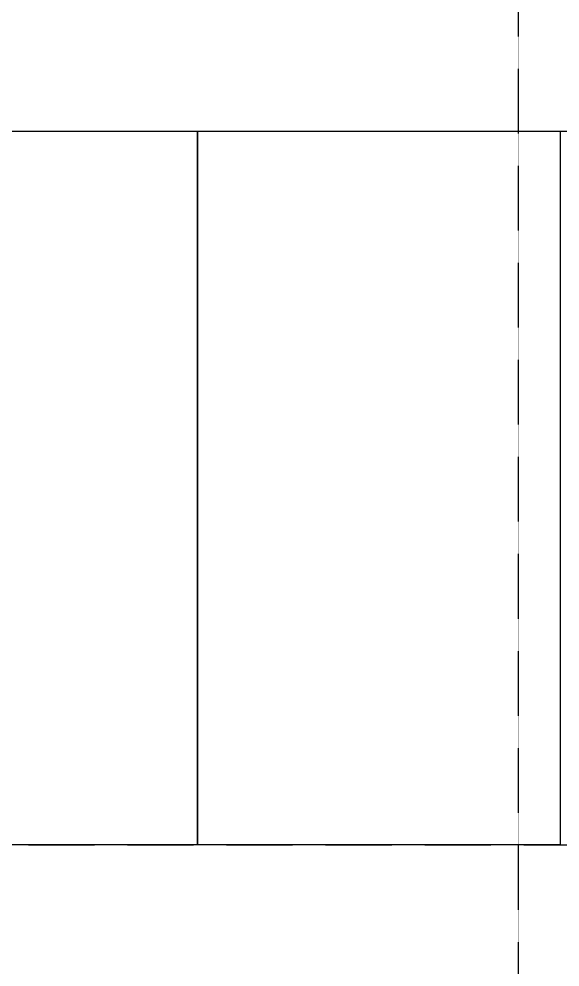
# Model space of a CAD drawing. Extents: x 225000 to 2157367, y 208400 to 840900.
# Drawn here: x 505286 to 506196, y 412797 to 414391 of the extents above; entities that cross this region are included whole.
import ezdxf

# ---------------------------------------------------------------- set-up
doc = ezdxf.new("R2010")
doc.units = 0
doc.header["$LTSCALE"] = 10
doc.linetypes.add('XFDC20$0$HIDDEN2', pattern=[0.1875, 0.125, -0.0625])
doc.layers.add('XFDC20$0$A-C-2800 (PH2)', color=195, linetype='XFDC20$0$HIDDEN2')
doc.layers.add('XFM2Q20-DC$0$RACK-DC1-600X1200', color=6, linetype='Continuous')

# ---------------------------------------------------------------- blocks, each defined once
blk = doc.blocks.new('XFDC20')
at = {"layer": 'XFDC20$0$A-C-2800 (PH2)', "ltscale": 0.3}
for p, q in [((506125.6, 211277.3), (506125.6, 222602.3)), ((498925.6, 214202.3), (511825.6, 214202.3)), ((498925.6, 213002.3), (511825.6, 213002.3))]:
    blk.add_line(p, q, dxfattribs=at)
blk = doc.blocks.new('XFM2Q20-DC')
at = {"layer": 'XFM2Q20-DC$0$RACK-DC1-600X1200'}
for p, q in [((504975.6, 214202.3), (505585.6, 214202.3)), ((505585.6, 214202.3), (505585.6, 213002.3)), ((505585.6, 214202.3), (506195.6, 214202.3)), ((505585.6, 213002.3), (505585.6, 213602.3))]:
    blk.add_line(p, q, dxfattribs=at)
for points in [[(505585.6, 213002.3), (504975.6, 213002.3), (504975.6, 214202.3), (505585.6, 214202.3)], [(506195.6, 213002.3), (505585.6, 213002.3), (505585.6, 214202.3), (506195.6, 214202.3)]]:
    blk.add_lwpolyline(points, close=True, dxfattribs=at)

msp = doc.modelspace()

# ---------------------------------------------------------------- block references
for name in ['XFDC20', 'XFM2Q20-DC']:
    msp.add_blockref(name, (0, 200000))

doc.saveas('drawing.dxf')
